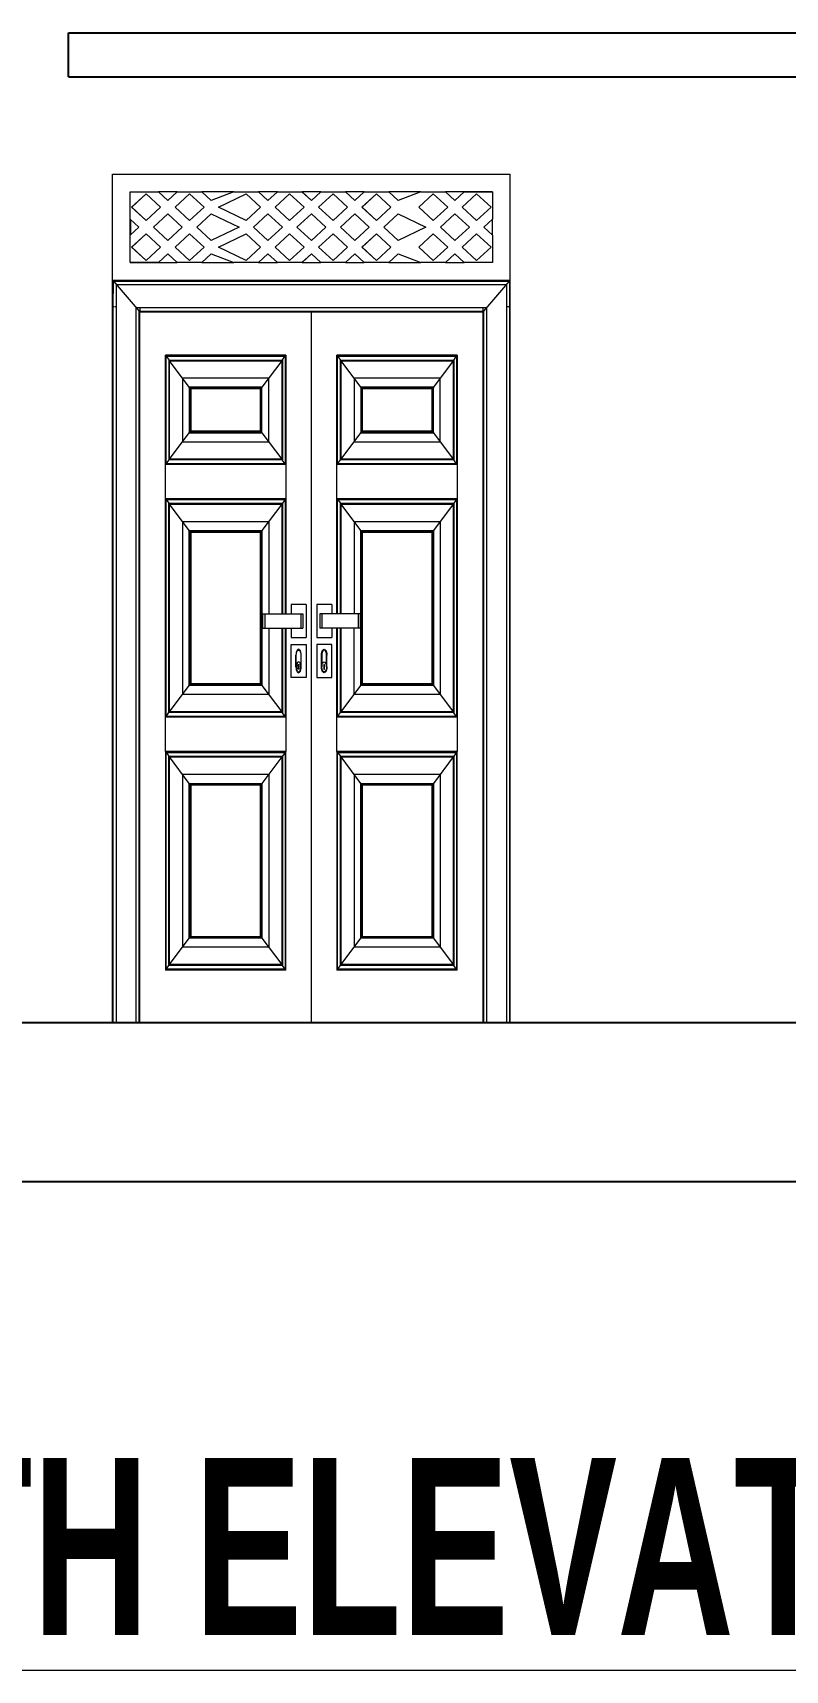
# Model space of a CAD drawing. Header units: inches. Extents: x -5142662 to -4941318, y -3361958 to -3160563.
# Drawn here: x -5005974.6 to -5005889.4, y -3263209.8 to -3263024.5 of the extents above; entities that cross this region are included whole.
import ezdxf

# ---------------------------------------------------------------- set-up
doc = ezdxf.new("R2010")
doc.units = ezdxf.units.IN
doc.header["$LTSCALE"] = 2
doc.header["$MEASUREMENT"] = 0
doc.layers.get('0').update_dxf_attribs({"linetype": 'CONTINUOUS'})
for name, color, linetype, lineweight in [('F-FURNITURE', 30, 'CONTINUOUS', 13), ('HACTH', 253, 'CONTINUOUS', 5), ('Text-100.w', 254, 'CONTINUOUS', 9)]:
    doc.layers.add(name, color=color, linetype=linetype, lineweight=lineweight)
doc.styles.add('Arial', font='arial.ttf', dxfattribs={"width": 0.8, "height": 12})

msp = doc.modelspace()

# ---------------------------------------------------------------- linework, layer by layer
at = {"ltscale": 0.5}
for p, q in [((-5005970.59, -3263024.52), (-5005781.18, -3263024.52)), ((-5005970.59, -3263029.52), (-5005970.59, -3263024.52)), ((-5005970.59, -3263029.52), (-5005781.18, -3263029.52)), ((-5006125.87, -3263136.52), (-5005781.85, -3263136.52)), ((-5006125.87, -3263154.52), (-5005781.85, -3263154.52))]:
    msp.add_line(p, q, dxfattribs=at)
at = {"layer": 'F-FURNITURE'}
for p, q in [((-5005965.59, -3263136.52), (-5005965.59, -3263040.52)), ((-5005965.59, -3263040.52), (-5005920.59, -3263040.52)), ((-5005920.59, -3263136.52), (-5005920.59, -3263040.52)), ((-5005963.59, -3263045.62), (-5005963.59, -3263042.52)), ((-5005963.59, -3263042.52), (-5005960.4, -3263042.52)), ((-5005963.44, -3263044.26), (-5005961.8, -3263042.75)), ((-5005963.43, -3263044.26), (-5005961.79, -3263042.75)), ((-5005961.8, -3263042.75), (-5005960.16, -3263044.26)), ((-5005959.34, -3263043.5), (-5005960.4, -3263042.52)), ((-5005960.4, -3263042.52), (-5005960.4, -3263042.52)), ((-5005959.34, -3263043.5), (-5005960.4, -3263042.52)), ((-5005958.27, -3263042.52), (-5005960.4, -3263042.52)), ((-5005958.27, -3263042.52), (-5005959.34, -3263043.5)), ((-5005958.52, -3263044.26), (-5005956.88, -3263042.75)), ((-5005958.51, -3263044.26), (-5005956.88, -3263042.75)), ((-5005958.27, -3263042.52), (-5005955.49, -3263042.52)), ((-5005956.88, -3263042.75), (-5005955.24, -3263044.26)), ((-5005954.42, -3263043.5), (-5005955.49, -3263042.52)), ((-5005955.49, -3263042.52), (-5005955.48, -3263042.52)), ((-5005954.42, -3263043.5), (-5005955.48, -3263042.52)), ((-5005951.86, -3263042.52), (-5005955.48, -3263042.52)), ((-5005951.86, -3263042.52), (-5005954.42, -3263043.5)), ((-5005953.6, -3263044.26), (-5005950.46, -3263042.75)), ((-5005953.6, -3263044.26), (-5005950.46, -3263042.75)), ((-5005951.86, -3263042.52), (-5005949.07, -3263042.52)), ((-5005950.46, -3263042.75), (-5005948.83, -3263044.26)), ((-5005948.01, -3263043.5), (-5005949.07, -3263042.52)), ((-5005948, -3263043.5), (-5005949.07, -3263042.52)), ((-5005949.07, -3263042.52), (-5005949.07, -3263042.52)), ((-5005946.94, -3263042.52), (-5005949.07, -3263042.52)), ((-5005946.94, -3263042.52), (-5005948.01, -3263043.5)), ((-5005947.19, -3263044.26), (-5005945.55, -3263042.75)), ((-5005947.18, -3263044.26), (-5005945.55, -3263042.75)), ((-5005946.94, -3263042.52), (-5005944.16, -3263042.52)), ((-5005945.55, -3263042.75), (-5005943.91, -3263044.26)), ((-5005943.09, -3263043.51), (-5005944.16, -3263042.52)), ((-5005944.16, -3263042.52), (-5005944.15, -3263042.52)), ((-5005943.09, -3263043.5), (-5005944.15, -3263042.52)), ((-5005942.03, -3263042.52), (-5005944.15, -3263042.52)), ((-5005942.03, -3263042.52), (-5005943.09, -3263043.51)), ((-5005942.27, -3263044.26), (-5005940.63, -3263042.75)), ((-5005942.27, -3263044.26), (-5005940.63, -3263042.75)), ((-5005942.03, -3263042.52), (-5005939.24, -3263042.52)), ((-5005940.63, -3263042.75), (-5005938.99, -3263044.26)), ((-5005938.17, -3263043.51), (-5005939.24, -3263042.52)), ((-5005939.24, -3263042.52), (-5005939.23, -3263042.52)), ((-5005938.17, -3263043.5), (-5005939.23, -3263042.52)), ((-5005937.11, -3263042.52), (-5005939.23, -3263042.52)), ((-5005937.11, -3263042.52), (-5005938.17, -3263043.51)), ((-5005937.36, -3263044.26), (-5005935.72, -3263042.75)), ((-5005937.35, -3263044.26), (-5005935.71, -3263042.75)), ((-5005937.11, -3263042.52), (-5005934.32, -3263042.52)), ((-5005935.72, -3263042.75), (-5005934.08, -3263044.26)), ((-5005933.26, -3263043.51), (-5005934.32, -3263042.52)), ((-5005933.26, -3263043.5), (-5005934.32, -3263042.52)), ((-5005934.32, -3263042.52), (-5005934.32, -3263042.52)), ((-5005930.69, -3263042.52), (-5005934.32, -3263042.52)), ((-5005930.69, -3263042.52), (-5005933.26, -3263043.51)), ((-5005930.94, -3263044.26), (-5005929.3, -3263042.75)), ((-5005930.93, -3263044.26), (-5005929.3, -3263042.75)), ((-5005930.69, -3263042.52), (-5005927.91, -3263042.52)), ((-5005929.3, -3263042.75), (-5005927.66, -3263044.26)), ((-5005926.84, -3263043.51), (-5005927.91, -3263042.52)), ((-5005927.91, -3263042.52), (-5005927.9, -3263042.52)), ((-5005926.84, -3263043.5), (-5005927.9, -3263042.52)), ((-5005925.78, -3263042.52), (-5005927.9, -3263042.52)), ((-5005925.78, -3263042.52), (-5005926.84, -3263043.51)), ((-5005926.02, -3263044.26), (-5005924.38, -3263042.75)), ((-5005926.02, -3263044.26), (-5005924.38, -3263042.75)), ((-5005925.78, -3263042.52), (-5005925.77, -3263042.52)), ((-5005925.77, -3263042.52), (-5005922.59, -3263042.53)), ((-5005922.59, -3263042.52), (-5005925.77, -3263042.52)), ((-5005924.38, -3263042.75), (-5005922.75, -3263044.26)), ((-5005922.59, -3263042.53), (-5005922.59, -3263042.52)), ((-5005922.59, -3263042.53), (-5005922.59, -3263045.63)), ((-5005961.8, -3263045.77), (-5005963.44, -3263044.26)), ((-5005963.44, -3263044.26), (-5005963.43, -3263044.26)), ((-5005961.79, -3263045.76), (-5005963.43, -3263044.26)), ((-5005960.16, -3263044.26), (-5005961.8, -3263045.77)), ((-5005956.88, -3263045.77), (-5005958.52, -3263044.26)), ((-5005958.52, -3263044.26), (-5005958.51, -3263044.26)), ((-5005956.88, -3263045.76), (-5005958.51, -3263044.26)), ((-5005955.24, -3263044.26), (-5005956.88, -3263045.77)), ((-5005950.46, -3263045.77), (-5005953.6, -3263044.26)), ((-5005950.46, -3263045.77), (-5005953.6, -3263044.26)), ((-5005953.6, -3263044.26), (-5005953.6, -3263044.26)), ((-5005948.83, -3263044.26), (-5005950.46, -3263045.77)), ((-5005945.55, -3263045.77), (-5005947.19, -3263044.26)), ((-5005947.19, -3263044.26), (-5005947.18, -3263044.26)), ((-5005945.55, -3263045.77), (-5005947.18, -3263044.26)), ((-5005943.91, -3263044.26), (-5005945.55, -3263045.77)), ((-5005940.63, -3263045.77), (-5005942.27, -3263044.26)), ((-5005940.63, -3263045.77), (-5005942.27, -3263044.26)), ((-5005942.27, -3263044.26), (-5005942.27, -3263044.26)), ((-5005938.99, -3263044.26), (-5005940.63, -3263045.77)), ((-5005935.72, -3263045.77), (-5005937.36, -3263044.26)), ((-5005937.36, -3263044.26), (-5005937.35, -3263044.26)), ((-5005935.71, -3263045.77), (-5005937.35, -3263044.26)), ((-5005934.08, -3263044.26), (-5005935.72, -3263045.77)), ((-5005929.3, -3263045.77), (-5005930.94, -3263044.26)), ((-5005930.94, -3263044.26), (-5005930.93, -3263044.26)), ((-5005929.3, -3263045.77), (-5005930.93, -3263044.26)), ((-5005927.66, -3263044.26), (-5005929.3, -3263045.77)), ((-5005924.38, -3263045.77), (-5005926.02, -3263044.26)), ((-5005926.02, -3263044.26), (-5005926.02, -3263044.26)), ((-5005924.38, -3263045.77), (-5005926.02, -3263044.26)), ((-5005922.75, -3263044.26), (-5005924.38, -3263045.77)), ((-5005963.59, -3263050.52), (-5005963.59, -3263045.62)), ((-5005963.59, -3263045.62), (-5005962.62, -3263046.52)), ((-5005962.62, -3263046.52), (-5005963.59, -3263047.42)), ((-5005963.57, -3263045.65), (-5005963.57, -3263047.4)), ((-5005960.98, -3263046.52), (-5005959.34, -3263045.01)), ((-5005959.34, -3263048.03), (-5005960.98, -3263046.52)), ((-5005960.98, -3263046.52), (-5005960.97, -3263046.52)), ((-5005960.97, -3263046.52), (-5005959.34, -3263045.02)), ((-5005959.34, -3263048.03), (-5005960.97, -3263046.52)), ((-5005959.34, -3263045.01), (-5005957.7, -3263046.52)), ((-5005957.7, -3263046.52), (-5005959.34, -3263048.03)), ((-5005956.06, -3263046.52), (-5005954.42, -3263045.01)), ((-5005956.06, -3263046.52), (-5005954.42, -3263045.02)), ((-5005954.42, -3263048.03), (-5005956.06, -3263046.52)), ((-5005956.06, -3263046.52), (-5005956.06, -3263046.52)), ((-5005954.42, -3263048.03), (-5005956.06, -3263046.52)), ((-5005954.42, -3263045.01), (-5005951.28, -3263046.52)), ((-5005951.28, -3263046.52), (-5005954.42, -3263048.03)), ((-5005949.65, -3263046.52), (-5005948.01, -3263045.01)), ((-5005948.01, -3263048.03), (-5005949.65, -3263046.52)), ((-5005949.65, -3263046.52), (-5005949.64, -3263046.52)), ((-5005949.64, -3263046.52), (-5005948, -3263045.02)), ((-5005948, -3263048.03), (-5005949.64, -3263046.52)), ((-5005948.01, -3263045.01), (-5005946.37, -3263046.52)), ((-5005946.37, -3263046.52), (-5005948.01, -3263048.03)), ((-5005944.73, -3263046.52), (-5005943.09, -3263045.01)), ((-5005943.09, -3263048.03), (-5005944.73, -3263046.52)), ((-5005944.73, -3263046.52), (-5005944.72, -3263046.52)), ((-5005944.72, -3263046.52), (-5005943.09, -3263045.02)), ((-5005943.09, -3263048.03), (-5005944.72, -3263046.52)), ((-5005943.09, -3263045.01), (-5005941.45, -3263046.52)), ((-5005941.45, -3263046.52), (-5005943.09, -3263048.03)), ((-5005939.81, -3263046.52), (-5005938.17, -3263045.01)), ((-5005939.81, -3263046.52), (-5005938.17, -3263045.02)), ((-5005938.17, -3263048.03), (-5005939.81, -3263046.52)), ((-5005939.81, -3263046.52), (-5005939.81, -3263046.52)), ((-5005938.17, -3263048.03), (-5005939.81, -3263046.52)), ((-5005938.17, -3263045.01), (-5005936.54, -3263046.52)), ((-5005936.54, -3263046.52), (-5005938.17, -3263048.03)), ((-5005934.9, -3263046.52), (-5005933.26, -3263045.01)), ((-5005933.26, -3263048.03), (-5005934.9, -3263046.52)), ((-5005934.9, -3263046.52), (-5005934.89, -3263046.52)), ((-5005934.89, -3263046.52), (-5005933.26, -3263045.02)), ((-5005933.26, -3263048.03), (-5005934.89, -3263046.52)), ((-5005933.26, -3263045.01), (-5005930.12, -3263046.52)), ((-5005930.12, -3263046.52), (-5005933.26, -3263048.03)), ((-5005928.48, -3263046.52), (-5005926.84, -3263045.01)), ((-5005928.48, -3263046.52), (-5005926.84, -3263045.02)), ((-5005926.84, -3263048.03), (-5005928.48, -3263046.52)), ((-5005928.48, -3263046.52), (-5005928.48, -3263046.52)), ((-5005926.84, -3263048.03), (-5005928.48, -3263046.52)), ((-5005926.84, -3263045.01), (-5005925.2, -3263046.52)), ((-5005925.2, -3263046.52), (-5005926.84, -3263048.03)), ((-5005923.57, -3263046.52), (-5005922.59, -3263045.63)), ((-5005922.59, -3263047.42), (-5005923.57, -3263046.52)), ((-5005923.57, -3263046.52), (-5005923.56, -3263046.52)), ((-5005923.56, -3263046.52), (-5005922.59, -3263045.63)), ((-5005922.59, -3263047.42), (-5005923.56, -3263046.52)), ((-5005922.59, -3263047.42), (-5005922.59, -3263045.63)), ((-5005922.59, -3263045.63), (-5005922.59, -3263045.63)), ((-5005963.44, -3263048.78), (-5005961.8, -3263047.28)), ((-5005963.43, -3263048.78), (-5005961.79, -3263047.28)), ((-5005961.8, -3263047.28), (-5005960.16, -3263048.79)), ((-5005958.52, -3263048.79), (-5005956.88, -3263047.28)), ((-5005958.51, -3263048.79), (-5005956.88, -3263047.28)), ((-5005956.88, -3263047.28), (-5005955.24, -3263048.79)), ((-5005953.6, -3263048.79), (-5005950.46, -3263047.28)), ((-5005953.6, -3263048.79), (-5005950.46, -3263047.28)), ((-5005950.46, -3263047.28), (-5005948.83, -3263048.79)), ((-5005947.19, -3263048.79), (-5005945.55, -3263047.28)), ((-5005947.18, -3263048.79), (-5005945.55, -3263047.28)), ((-5005945.55, -3263047.28), (-5005943.91, -3263048.79)), ((-5005942.27, -3263048.79), (-5005940.63, -3263047.28)), ((-5005942.27, -3263048.79), (-5005940.63, -3263047.28)), ((-5005940.63, -3263047.28), (-5005938.99, -3263048.79)), ((-5005937.36, -3263048.79), (-5005935.72, -3263047.28)), ((-5005937.35, -3263048.79), (-5005935.71, -3263047.28)), ((-5005935.72, -3263047.28), (-5005934.08, -3263048.79)), ((-5005930.94, -3263048.79), (-5005929.3, -3263047.28)), ((-5005930.93, -3263048.79), (-5005929.3, -3263047.28)), ((-5005929.3, -3263047.28), (-5005927.66, -3263048.79)), ((-5005926.02, -3263048.79), (-5005924.39, -3263047.28)), ((-5005926.02, -3263048.79), (-5005924.38, -3263047.28)), ((-5005924.39, -3263047.28), (-5005922.75, -3263048.79)), ((-5005922.59, -3263047.42), (-5005922.59, -3263050.52)), ((-5005922.59, -3263047.42), (-5005922.59, -3263047.42)), ((-5005961.8, -3263050.29), (-5005963.44, -3263048.78)), ((-5005963.44, -3263048.78), (-5005963.43, -3263048.78)), ((-5005961.79, -3263050.29), (-5005963.43, -3263048.78)), ((-5005960.16, -3263048.79), (-5005961.8, -3263050.29)), ((-5005960.4, -3263050.52), (-5005959.34, -3263049.54)), ((-5005960.4, -3263050.52), (-5005959.34, -3263049.54)), ((-5005959.34, -3263049.54), (-5005958.27, -3263050.52)), ((-5005956.88, -3263050.29), (-5005958.52, -3263048.79)), ((-5005958.52, -3263048.79), (-5005958.51, -3263048.79)), ((-5005956.88, -3263050.29), (-5005958.51, -3263048.79)), ((-5005955.24, -3263048.79), (-5005956.88, -3263050.29)), ((-5005955.49, -3263050.52), (-5005954.42, -3263049.54)), ((-5005955.48, -3263050.52), (-5005954.42, -3263049.54)), ((-5005954.42, -3263049.54), (-5005951.86, -3263050.52)), ((-5005950.46, -3263050.29), (-5005953.6, -3263048.79)), ((-5005950.46, -3263050.29), (-5005953.6, -3263048.79)), ((-5005953.6, -3263048.79), (-5005953.6, -3263048.79)), ((-5005948.83, -3263048.79), (-5005950.46, -3263050.29)), ((-5005949.07, -3263050.52), (-5005948.01, -3263049.54)), ((-5005949.07, -3263050.52), (-5005948, -3263049.54)), ((-5005948.01, -3263049.54), (-5005946.94, -3263050.52)), ((-5005945.55, -3263050.29), (-5005947.19, -3263048.79)), ((-5005947.19, -3263048.79), (-5005947.18, -3263048.79)), ((-5005945.55, -3263050.29), (-5005947.18, -3263048.79)), ((-5005943.91, -3263048.79), (-5005945.55, -3263050.29)), ((-5005944.16, -3263050.52), (-5005943.09, -3263049.54)), ((-5005944.15, -3263050.52), (-5005943.09, -3263049.54)), ((-5005943.09, -3263049.54), (-5005942.03, -3263050.52)), ((-5005940.63, -3263050.3), (-5005942.27, -3263048.79)), ((-5005942.27, -3263048.79), (-5005942.27, -3263048.79)), ((-5005940.63, -3263050.29), (-5005942.27, -3263048.79)), ((-5005938.99, -3263048.79), (-5005940.63, -3263050.3)), ((-5005939.24, -3263050.52), (-5005938.18, -3263049.54)), ((-5005939.23, -3263050.52), (-5005938.17, -3263049.54)), ((-5005938.18, -3263049.54), (-5005937.11, -3263050.52)), ((-5005935.72, -3263050.3), (-5005937.36, -3263048.79)), ((-5005937.36, -3263048.79), (-5005937.35, -3263048.79)), ((-5005935.71, -3263050.29), (-5005937.35, -3263048.79)), ((-5005934.08, -3263048.79), (-5005935.72, -3263050.3)), ((-5005934.32, -3263050.52), (-5005933.26, -3263049.54)), ((-5005934.32, -3263050.52), (-5005933.26, -3263049.54)), ((-5005933.26, -3263049.54), (-5005930.69, -3263050.52)), ((-5005929.3, -3263050.3), (-5005930.94, -3263048.79)), ((-5005930.94, -3263048.79), (-5005930.93, -3263048.79)), ((-5005929.3, -3263050.29), (-5005930.93, -3263048.79)), ((-5005927.66, -3263048.79), (-5005929.3, -3263050.3)), ((-5005927.91, -3263050.52), (-5005926.84, -3263049.54)), ((-5005927.9, -3263050.52), (-5005926.84, -3263049.54)), ((-5005926.84, -3263049.54), (-5005925.78, -3263050.52)), ((-5005924.39, -3263050.3), (-5005926.02, -3263048.79)), ((-5005924.38, -3263050.29), (-5005926.02, -3263048.79)), ((-5005926.02, -3263048.79), (-5005926.02, -3263048.79)), ((-5005922.75, -3263048.79), (-5005924.39, -3263050.3)), ((-5005963.59, -3263050.52), (-5005963.59, -3263050.52)), ((-5005963.59, -3263050.52), (-5005963.57, -3263050.52)), ((-5005960.4, -3263050.52), (-5005963.59, -3263050.52)), ((-5005963.57, -3263050.52), (-5005963.57, -3263050.52)), ((-5005963.57, -3263050.52), (-5005960.4, -3263050.52)), ((-5005960.4, -3263050.52), (-5005960.4, -3263050.52)), ((-5005960.4, -3263050.52), (-5005958.27, -3263050.52)), ((-5005955.49, -3263050.52), (-5005958.27, -3263050.52)), ((-5005955.49, -3263050.52), (-5005955.48, -3263050.52)), ((-5005955.48, -3263050.52), (-5005951.86, -3263050.52)), ((-5005949.07, -3263050.52), (-5005951.86, -3263050.52)), ((-5005949.07, -3263050.52), (-5005949.07, -3263050.52)), ((-5005949.07, -3263050.52), (-5005946.94, -3263050.52)), ((-5005944.16, -3263050.52), (-5005946.94, -3263050.52)), ((-5005944.15, -3263050.52), (-5005944.16, -3263050.52)), ((-5005944.15, -3263050.52), (-5005942.03, -3263050.52)), ((-5005939.24, -3263050.52), (-5005942.03, -3263050.52)), ((-5005939.23, -3263050.52), (-5005939.24, -3263050.52)), ((-5005939.23, -3263050.52), (-5005937.11, -3263050.52)), ((-5005934.32, -3263050.52), (-5005937.11, -3263050.52)), ((-5005934.32, -3263050.52), (-5005934.32, -3263050.52)), ((-5005934.32, -3263050.52), (-5005930.69, -3263050.52)), ((-5005927.91, -3263050.52), (-5005930.69, -3263050.52)), ((-5005927.9, -3263050.52), (-5005927.91, -3263050.52)), ((-5005927.9, -3263050.52), (-5005925.78, -3263050.52)), ((-5005922.59, -3263050.52), (-5005925.78, -3263050.52)), ((-5005965.59, -3263052.52), (-5005920.59, -3263052.52)), ((-5005965.52, -3263136.52), (-5005965.52, -3263052.6)), ((-5005965.52, -3263052.6), (-5005920.66, -3263052.6)), ((-5005965.52, -3263052.6), (-5005962.59, -3263056.02)), ((-5005965.51, -3263055.52), (-5005965.5, -3263052.62)), ((-5005965.5, -3263052.62), (-5005920.68, -3263052.62)), ((-5005965.16, -3263136.52), (-5005965.16, -3263053.02)), ((-5005965.16, -3263053.02), (-5005921.02, -3263053.02)), ((-5005920.66, -3263052.6), (-5005923.59, -3263056.02)), ((-5005921.02, -3263053.02), (-5005921.02, -3263136.52)), ((-5005920.68, -3263052.62), (-5005920.68, -3263136.52)), ((-5005920.66, -3263052.6), (-5005920.66, -3263136.52)), ((-5005965.51, -3263055.52), (-5005965.45, -3263055.52)), ((-5005965.51, -3263136.52), (-5005965.51, -3263055.52)), ((-5005965.41, -3263055.52), (-5005965.36, -3263055.52)), ((-5005965.31, -3263055.52), (-5005965.21, -3263055.52)), ((-5005962.93, -3263136.52), (-5005962.93, -3263055.62)), ((-5005962.93, -3263055.62), (-5005923.25, -3263055.62)), ((-5005962.51, -3263055.62), (-5005962.51, -3263055.68)), ((-5005962.51, -3263055.73), (-5005962.51, -3263055.78)), ((-5005923.68, -3263055.62), (-5005923.68, -3263055.68)), ((-5005923.68, -3263055.73), (-5005923.68, -3263055.78)), ((-5005923.25, -3263055.62), (-5005923.25, -3263136.52)), ((-5005921.02, -3263055.52), (-5005920.92, -3263055.52)), ((-5005920.87, -3263055.52), (-5005920.82, -3263055.52)), ((-5005920.77, -3263055.52), (-5005920.7, -3263055.52)), ((-5005962.59, -3263136.52), (-5005962.59, -3263056.02)), ((-5005962.59, -3263056.02), (-5005923.59, -3263056.02)), ((-5005962.51, -3263055.82), (-5005962.51, -3263055.91)), ((-5005962.51, -3263055.94), (-5005962.51, -3263056.02)), ((-5005962.51, -3263136.52), (-5005962.51, -3263056.12)), ((-5005962.51, -3263056.12), (-5005923.68, -3263056.12)), ((-5005943.09, -3263136.52), (-5005943.09, -3263056.12)), ((-5005923.68, -3263055.82), (-5005923.68, -3263055.91)), ((-5005923.68, -3263055.94), (-5005923.68, -3263056.02)), ((-5005923.68, -3263056.12), (-5005923.68, -3263136.52)), ((-5005923.59, -3263056.02), (-5005923.59, -3263136.52)), ((-5005959.61, -3263101.99), (-5005959.61, -3263061.02)), ((-5005945.99, -3263061.02), (-5005959.61, -3263061.02)), ((-5005959.53, -3263073.29), (-5005959.53, -3263061.12)), ((-5005959.53, -3263061.12), (-5005946.06, -3263061.12)), ((-5005959.53, -3263061.12), (-5005959.2, -3263061.56)), ((-5005946.39, -3263061.56), (-5005946.06, -3263061.12)), ((-5005946.06, -3263061.12), (-5005946.06, -3263073.29)), ((-5005945.99, -3263061.02), (-5005945.99, -3263090.3)), ((-5005940.2, -3263090.3), (-5005940.2, -3263061.02)), ((-5005926.57, -3263061.02), (-5005940.2, -3263061.02)), ((-5005940.12, -3263073.29), (-5005940.12, -3263061.12)), ((-5005940.12, -3263061.12), (-5005926.65, -3263061.12)), ((-5005940.12, -3263061.12), (-5005939.79, -3263061.56)), ((-5005926.98, -3263061.56), (-5005926.65, -3263061.12)), ((-5005926.65, -3263061.12), (-5005926.65, -3263073.29)), ((-5005926.57, -3263061.02), (-5005926.57, -3263101.99)), ((-5005959.2, -3263072.84), (-5005959.2, -3263061.56)), ((-5005959.2, -3263061.56), (-5005946.39, -3263061.56)), ((-5005959.15, -3263072.77), (-5005959.15, -3263061.64)), ((-5005959.15, -3263061.64), (-5005946.45, -3263061.64)), ((-5005956.91, -3263064.63), (-5005959.15, -3263061.64)), ((-5005946.45, -3263061.64), (-5005948.69, -3263064.63)), ((-5005946.45, -3263061.64), (-5005946.45, -3263072.77)), ((-5005946.39, -3263061.56), (-5005946.39, -3263072.84)), ((-5005946.37, -3263061.53), (-5005946.37, -3263072.87)), ((-5005939.79, -3263072.84), (-5005939.79, -3263061.56)), ((-5005939.79, -3263061.56), (-5005926.98, -3263061.56)), ((-5005939.73, -3263072.77), (-5005939.73, -3263061.64)), ((-5005939.73, -3263061.64), (-5005927.04, -3263061.64)), ((-5005937.49, -3263064.63), (-5005939.73, -3263061.64)), ((-5005927.04, -3263061.64), (-5005929.27, -3263064.63)), ((-5005927.04, -3263061.64), (-5005927.04, -3263072.77)), ((-5005926.98, -3263061.56), (-5005926.98, -3263072.84)), ((-5005926.96, -3263061.53), (-5005926.96, -3263072.87)), ((-5005947.92, -3263063.6), (-5005957.68, -3263063.6)), ((-5005957.68, -3263063.6), (-5005957.68, -3263070.81)), ((-5005948.69, -3263064.63), (-5005956.91, -3263064.63)), ((-5005956.91, -3263064.63), (-5005956.91, -3263069.78)), ((-5005956.83, -3263064.73), (-5005956.83, -3263069.68)), ((-5005948.77, -3263064.73), (-5005956.83, -3263064.73)), ((-5005956.75, -3263064.83), (-5005956.75, -3263069.57)), ((-5005948.84, -3263064.83), (-5005956.75, -3263064.83)), ((-5005948.84, -3263069.57), (-5005948.84, -3263064.83)), ((-5005948.77, -3263069.68), (-5005948.77, -3263064.73)), ((-5005948.69, -3263069.78), (-5005948.69, -3263064.63)), ((-5005947.92, -3263070.81), (-5005947.92, -3263063.6)), ((-5005928.5, -3263063.6), (-5005938.26, -3263063.6)), ((-5005938.26, -3263063.6), (-5005938.26, -3263070.81)), ((-5005929.27, -3263064.63), (-5005937.49, -3263064.63)), ((-5005937.49, -3263064.63), (-5005937.49, -3263069.78)), ((-5005937.42, -3263064.73), (-5005937.42, -3263069.68)), ((-5005929.35, -3263064.73), (-5005937.42, -3263064.73)), ((-5005937.34, -3263064.83), (-5005937.34, -3263069.57)), ((-5005929.43, -3263064.83), (-5005937.34, -3263064.83)), ((-5005929.43, -3263069.57), (-5005929.43, -3263064.83)), ((-5005929.35, -3263069.68), (-5005929.35, -3263064.73)), ((-5005929.27, -3263069.78), (-5005929.27, -3263064.63)), ((-5005928.5, -3263070.81), (-5005928.5, -3263063.6)), ((-5005959.15, -3263072.77), (-5005956.91, -3263069.78)), ((-5005956.91, -3263069.78), (-5005948.69, -3263069.78)), ((-5005956.83, -3263069.68), (-5005948.77, -3263069.68)), ((-5005956.75, -3263069.57), (-5005948.84, -3263069.57)), ((-5005948.69, -3263069.78), (-5005946.45, -3263072.77)), ((-5005939.73, -3263072.77), (-5005937.49, -3263069.78)), ((-5005937.49, -3263069.78), (-5005929.27, -3263069.78)), ((-5005937.42, -3263069.68), (-5005929.35, -3263069.68)), ((-5005937.34, -3263069.57), (-5005929.43, -3263069.57)), ((-5005929.27, -3263069.78), (-5005927.04, -3263072.77)), ((-5005957.68, -3263070.81), (-5005947.92, -3263070.81)), ((-5005938.26, -3263070.81), (-5005928.5, -3263070.81)), ((-5005945.99, -3263073.39), (-5005959.61, -3263073.39)), ((-5005959.53, -3263073.29), (-5005959.2, -3263072.84)), ((-5005946.06, -3263073.29), (-5005959.53, -3263073.29)), ((-5005946.37, -3263072.87), (-5005959.22, -3263072.87)), ((-5005946.39, -3263072.84), (-5005959.2, -3263072.84)), ((-5005946.45, -3263072.77), (-5005959.15, -3263072.77)), ((-5005946.06, -3263073.29), (-5005946.39, -3263072.84)), ((-5005926.57, -3263073.39), (-5005940.2, -3263073.39)), ((-5005940.12, -3263073.29), (-5005939.79, -3263072.84)), ((-5005926.65, -3263073.29), (-5005940.12, -3263073.29)), ((-5005926.96, -3263072.87), (-5005939.81, -3263072.87)), ((-5005926.98, -3263072.84), (-5005939.79, -3263072.84)), ((-5005927.04, -3263072.77), (-5005939.73, -3263072.77)), ((-5005926.65, -3263073.29), (-5005926.98, -3263072.84)), ((-5005945.99, -3263077.25), (-5005959.61, -3263077.25)), ((-5005959.53, -3263101.89), (-5005959.53, -3263077.36)), ((-5005959.53, -3263077.36), (-5005946.06, -3263077.36)), ((-5005959.53, -3263077.36), (-5005959.22, -3263077.77)), ((-5005959.22, -3263077.77), (-5005946.37, -3263077.77)), ((-5005959.22, -3263077.77), (-5005959.21, -3263077.79)), ((-5005959.21, -3263101.45), (-5005959.21, -3263077.79)), ((-5005959.21, -3263077.79), (-5005946.39, -3263077.79)), ((-5005956.91, -3263080.86), (-5005959.15, -3263077.87)), ((-5005959.15, -3263101.37), (-5005959.15, -3263077.87)), ((-5005959.15, -3263077.87), (-5005946.45, -3263077.87)), ((-5005946.45, -3263077.87), (-5005948.69, -3263080.86)), ((-5005946.45, -3263077.87), (-5005946.45, -3263090.3)), ((-5005946.37, -3263077.77), (-5005946.39, -3263077.79)), ((-5005946.39, -3263077.79), (-5005946.39, -3263090.3)), ((-5005946.06, -3263077.36), (-5005946.37, -3263077.77)), ((-5005946.37, -3263077.77), (-5005946.37, -3263090.3)), ((-5005946.06, -3263077.36), (-5005946.06, -3263090.3)), ((-5005926.57, -3263077.25), (-5005940.2, -3263077.25)), ((-5005940.12, -3263090.3), (-5005940.12, -3263077.36)), ((-5005940.12, -3263077.36), (-5005926.65, -3263077.36)), ((-5005940.12, -3263077.36), (-5005939.81, -3263077.77)), ((-5005939.81, -3263077.77), (-5005926.96, -3263077.77)), ((-5005939.81, -3263077.77), (-5005939.79, -3263077.79)), ((-5005939.79, -3263090.3), (-5005939.79, -3263077.79)), ((-5005939.79, -3263077.79), (-5005926.98, -3263077.79)), ((-5005937.49, -3263080.86), (-5005939.73, -3263077.87)), ((-5005939.73, -3263090.3), (-5005939.73, -3263077.87)), ((-5005939.73, -3263077.87), (-5005927.04, -3263077.87)), ((-5005927.04, -3263077.87), (-5005929.27, -3263080.86)), ((-5005927.04, -3263077.87), (-5005927.04, -3263101.37)), ((-5005926.96, -3263077.77), (-5005926.98, -3263077.79)), ((-5005926.98, -3263077.79), (-5005926.98, -3263101.45)), ((-5005926.65, -3263077.36), (-5005926.96, -3263077.77)), ((-5005926.96, -3263077.77), (-5005926.96, -3263101.48)), ((-5005926.65, -3263077.36), (-5005926.65, -3263101.89)), ((-5005957.68, -3263079.83), (-5005947.92, -3263079.83)), ((-5005957.68, -3263079.83), (-5005957.68, -3263099.42)), ((-5005947.92, -3263079.83), (-5005947.92, -3263090.3)), ((-5005938.26, -3263079.83), (-5005928.5, -3263079.83)), ((-5005938.26, -3263079.83), (-5005938.26, -3263090.3)), ((-5005928.5, -3263079.83), (-5005928.5, -3263099.42)), ((-5005956.91, -3263080.86), (-5005948.69, -3263080.86)), ((-5005956.91, -3263098.38), (-5005956.91, -3263080.86)), ((-5005948.77, -3263080.96), (-5005956.83, -3263080.96)), ((-5005956.83, -3263080.96), (-5005956.83, -3263098.28)), ((-5005948.84, -3263081.07), (-5005956.75, -3263081.07)), ((-5005956.75, -3263081.07), (-5005956.75, -3263098.18)), ((-5005948.84, -3263098.18), (-5005948.84, -3263081.07)), ((-5005948.77, -3263098.28), (-5005948.77, -3263080.96)), ((-5005948.69, -3263080.86), (-5005948.69, -3263098.38)), ((-5005937.49, -3263080.86), (-5005929.27, -3263080.86)), ((-5005937.49, -3263098.38), (-5005937.49, -3263080.86)), ((-5005929.35, -3263080.96), (-5005937.42, -3263080.96)), ((-5005937.42, -3263080.96), (-5005937.42, -3263098.28)), ((-5005929.43, -3263081.07), (-5005937.34, -3263081.07)), ((-5005937.34, -3263081.07), (-5005937.34, -3263098.18)), ((-5005929.43, -3263098.18), (-5005929.43, -3263081.07)), ((-5005929.35, -3263098.28), (-5005929.35, -3263080.96)), ((-5005929.27, -3263080.86), (-5005929.27, -3263098.38)), ((-5005948.61, -3263090.3), (-5005948.61, -3263091.9)), ((-5005948.61, -3263090.3), (-5005944.05, -3263090.3)), ((-5005948.37, -3263090.3), (-5005948.37, -3263091.9)), ((-5005945.39, -3263089.24), (-5005945.39, -3263090.3)), ((-5005943.69, -3263089.24), (-5005945.39, -3263089.24)), ((-5005944.3, -3263090.3), (-5005944.3, -3263091.9)), ((-5005944.05, -3263090.3), (-5005944.05, -3263091.9)), ((-5005943.69, -3263089.24), (-5005943.69, -3263092.96)), ((-5005940.79, -3263089.24), (-5005942.49, -3263089.24)), ((-5005942.49, -3263089.24), (-5005942.49, -3263092.96)), ((-5005942.13, -3263090.3), (-5005942.13, -3263091.9)), ((-5005937.57, -3263090.3), (-5005942.13, -3263090.3)), ((-5005941.89, -3263090.3), (-5005941.89, -3263091.9)), ((-5005940.79, -3263089.24), (-5005940.79, -3263090.3)), ((-5005937.81, -3263090.3), (-5005937.81, -3263091.9)), ((-5005937.57, -3263090.3), (-5005937.57, -3263091.9)), ((-5005948.61, -3263091.9), (-5005944.05, -3263091.9)), ((-5005947.92, -3263091.9), (-5005947.92, -3263099.42)), ((-5005946.45, -3263091.9), (-5005946.45, -3263101.37)), ((-5005946.39, -3263091.9), (-5005946.39, -3263101.45)), ((-5005946.37, -3263091.9), (-5005946.37, -3263101.48)), ((-5005946.06, -3263091.9), (-5005946.06, -3263101.89)), ((-5005945.99, -3263091.9), (-5005945.99, -3263101.99)), ((-5005945.39, -3263091.9), (-5005945.39, -3263092.96)), ((-5005937.57, -3263091.9), (-5005942.13, -3263091.9)), ((-5005940.79, -3263091.9), (-5005940.79, -3263092.96)), ((-5005940.2, -3263101.99), (-5005940.2, -3263091.9)), ((-5005940.12, -3263101.89), (-5005940.12, -3263091.9)), ((-5005939.79, -3263101.45), (-5005939.79, -3263091.9)), ((-5005939.73, -3263101.37), (-5005939.73, -3263091.9)), ((-5005938.26, -3263099.42), (-5005938.26, -3263091.9)), ((-5005945.39, -3263092.96), (-5005943.69, -3263092.96)), ((-5005945.39, -3263093.76), (-5005943.69, -3263093.76)), ((-5005945.39, -3263097.48), (-5005945.39, -3263093.76)), ((-5005944.8, -3263094.62), (-5005944.83, -3263094.78)), ((-5005944.75, -3263094.48), (-5005944.8, -3263094.62)), ((-5005944.79, -3263094.81), (-5005944.76, -3263094.67)), ((-5005944.76, -3263094.67), (-5005944.72, -3263094.56)), ((-5005944.69, -3263094.38), (-5005944.75, -3263094.48)), ((-5005944.72, -3263094.56), (-5005944.67, -3263094.47)), ((-5005944.62, -3263094.31), (-5005944.69, -3263094.38)), ((-5005944.67, -3263094.47), (-5005944.61, -3263094.41)), ((-5005944.54, -3263094.29), (-5005944.62, -3263094.31)), ((-5005944.61, -3263094.41), (-5005944.54, -3263094.39)), ((-5005944.46, -3263094.31), (-5005944.54, -3263094.29)), ((-5005944.54, -3263094.39), (-5005944.47, -3263094.41)), ((-5005944.47, -3263094.41), (-5005944.41, -3263094.47)), ((-5005944.39, -3263094.38), (-5005944.46, -3263094.31)), ((-5005944.41, -3263094.47), (-5005944.36, -3263094.56)), ((-5005944.32, -3263094.48), (-5005944.39, -3263094.38)), ((-5005944.36, -3263094.56), (-5005944.32, -3263094.67)), ((-5005944.28, -3263094.62), (-5005944.32, -3263094.48)), ((-5005944.32, -3263094.67), (-5005944.29, -3263094.81)), ((-5005944.24, -3263094.78), (-5005944.28, -3263094.62)), ((-5005943.69, -3263093.76), (-5005943.69, -3263097.48)), ((-5005942.49, -3263092.96), (-5005940.79, -3263092.96)), ((-5005942.49, -3263093.76), (-5005942.49, -3263097.48)), ((-5005940.79, -3263093.76), (-5005942.49, -3263093.76)), ((-5005941.94, -3263094.78), (-5005941.91, -3263094.62)), ((-5005941.91, -3263094.62), (-5005941.86, -3263094.48)), ((-5005941.87, -3263094.67), (-5005941.89, -3263094.81)), ((-5005941.83, -3263094.56), (-5005941.87, -3263094.67)), ((-5005941.86, -3263094.48), (-5005941.8, -3263094.38)), ((-5005941.77, -3263094.47), (-5005941.83, -3263094.56)), ((-5005941.8, -3263094.38), (-5005941.72, -3263094.31)), ((-5005941.71, -3263094.41), (-5005941.77, -3263094.47)), ((-5005941.72, -3263094.31), (-5005941.64, -3263094.29)), ((-5005941.64, -3263094.39), (-5005941.71, -3263094.41)), ((-5005941.64, -3263094.29), (-5005941.56, -3263094.31)), ((-5005941.58, -3263094.41), (-5005941.64, -3263094.39)), ((-5005941.51, -3263094.47), (-5005941.58, -3263094.41)), ((-5005941.56, -3263094.31), (-5005941.49, -3263094.38)), ((-5005941.46, -3263094.56), (-5005941.51, -3263094.47)), ((-5005941.49, -3263094.38), (-5005941.43, -3263094.48)), ((-5005941.42, -3263094.67), (-5005941.46, -3263094.56)), ((-5005941.43, -3263094.48), (-5005941.38, -3263094.62)), ((-5005941.39, -3263094.81), (-5005941.42, -3263094.67)), ((-5005941.38, -3263094.62), (-5005941.35, -3263094.78)), ((-5005940.79, -3263097.48), (-5005940.79, -3263093.76)), ((-5005944.83, -3263094.78), (-5005944.84, -3263094.96)), ((-5005944.84, -3263096.29), (-5005944.84, -3263094.96)), ((-5005944.84, -3263096.29), (-5005944.83, -3263096.46)), ((-5005944.83, -3263096.46), (-5005944.8, -3263096.62)), ((-5005944.8, -3263094.96), (-5005944.79, -3263094.81)), ((-5005944.8, -3263096.28), (-5005944.8, -3263094.96)), ((-5005944.79, -3263096.15), (-5005944.8, -3263096.28)), ((-5005944.8, -3263096.28), (-5005944.8, -3263096.29)), ((-5005944.8, -3263096.29), (-5005944.79, -3263096.43)), ((-5005944.8, -3263096.29), (-5005944.8, -3263096.29)), ((-5005944.76, -3263096.01), (-5005944.79, -3263096.15)), ((-5005944.79, -3263096.43), (-5005944.79, -3263096.44)), ((-5005944.79, -3263096.44), (-5005944.76, -3263096.57)), ((-5005944.72, -3263095.89), (-5005944.76, -3263096.01)), ((-5005944.67, -3263095.8), (-5005944.72, -3263095.89)), ((-5005944.61, -3263095.74), (-5005944.67, -3263095.8)), ((-5005944.54, -3263095.72), (-5005944.61, -3263095.74)), ((-5005944.57, -3263096.02), (-5005944.51, -3263096.02)), ((-5005944.57, -3263096.55), (-5005944.57, -3263096.02)), ((-5005944.51, -3263096.55), (-5005944.57, -3263096.55)), ((-5005944.47, -3263095.74), (-5005944.54, -3263095.72)), ((-5005944.51, -3263096.02), (-5005944.51, -3263096.55)), ((-5005944.41, -3263095.79), (-5005944.47, -3263095.74)), ((-5005944.36, -3263095.88), (-5005944.41, -3263095.79)), ((-5005944.32, -3263096), (-5005944.36, -3263095.88)), ((-5005944.29, -3263096.13), (-5005944.32, -3263096)), ((-5005944.31, -3263096.56), (-5005944.29, -3263096.43)), ((-5005944.29, -3263094.81), (-5005944.28, -3263094.96)), ((-5005944.28, -3263096.28), (-5005944.29, -3263096.13)), ((-5005944.29, -3263096.43), (-5005944.28, -3263096.28)), ((-5005944.29, -3263096.43), (-5005944.29, -3263096.43)), ((-5005944.28, -3263094.96), (-5005944.28, -3263096.28)), ((-5005944.28, -3263096.62), (-5005944.24, -3263096.46)), ((-5005944.23, -3263094.96), (-5005944.24, -3263094.78)), ((-5005944.24, -3263096.46), (-5005944.23, -3263096.29)), ((-5005944.23, -3263096.29), (-5005944.23, -3263094.96)), ((-5005941.95, -3263094.96), (-5005941.94, -3263094.78)), ((-5005941.95, -3263096.29), (-5005941.95, -3263094.96)), ((-5005941.94, -3263096.46), (-5005941.95, -3263096.29)), ((-5005941.91, -3263096.62), (-5005941.94, -3263096.46)), ((-5005941.89, -3263094.81), (-5005941.9, -3263094.96)), ((-5005941.9, -3263094.96), (-5005941.9, -3263096.28)), ((-5005941.9, -3263096.28), (-5005941.89, -3263096.13)), ((-5005941.89, -3263096.43), (-5005941.9, -3263096.28)), ((-5005941.89, -3263096.13), (-5005941.87, -3263096)), ((-5005941.89, -3263096.43), (-5005941.89, -3263096.43)), ((-5005941.87, -3263096.56), (-5005941.89, -3263096.43)), ((-5005941.87, -3263096), (-5005941.82, -3263095.88)), ((-5005941.82, -3263095.88), (-5005941.77, -3263095.79)), ((-5005941.77, -3263095.79), (-5005941.71, -3263095.74)), ((-5005941.71, -3263095.74), (-5005941.64, -3263095.72)), ((-5005941.67, -3263096.02), (-5005941.67, -3263096.55)), ((-5005941.61, -3263096.02), (-5005941.67, -3263096.02)), ((-5005941.67, -3263096.55), (-5005941.61, -3263096.55)), ((-5005941.64, -3263095.72), (-5005941.57, -3263095.74)), ((-5005941.61, -3263096.55), (-5005941.61, -3263096.02)), ((-5005941.57, -3263095.74), (-5005941.51, -3263095.8)), ((-5005941.51, -3263095.8), (-5005941.46, -3263095.89)), ((-5005941.46, -3263095.89), (-5005941.42, -3263096.01)), ((-5005941.42, -3263096.01), (-5005941.39, -3263096.15)), ((-5005941.39, -3263096.44), (-5005941.42, -3263096.57)), ((-5005941.38, -3263094.96), (-5005941.39, -3263094.81)), ((-5005941.39, -3263096.15), (-5005941.38, -3263096.28)), ((-5005941.38, -3263096.29), (-5005941.39, -3263096.43)), ((-5005941.39, -3263096.43), (-5005941.39, -3263096.44)), ((-5005941.38, -3263096.28), (-5005941.38, -3263094.96)), ((-5005941.38, -3263096.28), (-5005941.38, -3263096.29)), ((-5005941.38, -3263096.29), (-5005941.38, -3263096.29)), ((-5005941.35, -3263096.46), (-5005941.38, -3263096.62)), ((-5005941.35, -3263094.78), (-5005941.34, -3263094.96)), ((-5005941.34, -3263096.29), (-5005941.35, -3263096.46)), ((-5005941.34, -3263096.29), (-5005941.34, -3263094.96)), ((-5005959.15, -3263101.37), (-5005956.91, -3263098.38)), ((-5005948.69, -3263098.38), (-5005956.91, -3263098.38)), ((-5005956.83, -3263098.28), (-5005948.77, -3263098.28)), ((-5005956.75, -3263098.18), (-5005948.84, -3263098.18)), ((-5005948.69, -3263098.38), (-5005946.45, -3263101.37)), ((-5005943.69, -3263097.48), (-5005945.39, -3263097.48)), ((-5005944.8, -3263096.62), (-5005944.75, -3263096.76)), ((-5005944.76, -3263096.57), (-5005944.76, -3263096.57)), ((-5005944.76, -3263096.57), (-5005944.72, -3263096.68)), ((-5005944.75, -3263096.76), (-5005944.69, -3263096.86)), ((-5005944.72, -3263096.68), (-5005944.72, -3263096.69)), ((-5005944.72, -3263096.69), (-5005944.67, -3263096.77)), ((-5005944.69, -3263096.86), (-5005944.62, -3263096.93)), ((-5005944.67, -3263096.77), (-5005944.67, -3263096.78)), ((-5005944.67, -3263096.78), (-5005944.61, -3263096.83)), ((-5005944.62, -3263096.93), (-5005944.54, -3263096.95)), ((-5005944.61, -3263096.83), (-5005944.6, -3263096.83)), ((-5005944.6, -3263096.83), (-5005944.54, -3263096.85)), ((-5005944.54, -3263096.85), (-5005944.47, -3263096.83)), ((-5005944.54, -3263096.85), (-5005944.54, -3263096.85)), ((-5005944.54, -3263096.95), (-5005944.46, -3263096.93)), ((-5005944.47, -3263096.83), (-5005944.41, -3263096.77)), ((-5005944.47, -3263096.83), (-5005944.47, -3263096.83)), ((-5005944.46, -3263096.93), (-5005944.39, -3263096.86)), ((-5005944.41, -3263096.77), (-5005944.36, -3263096.68)), ((-5005944.41, -3263096.77), (-5005944.41, -3263096.77)), ((-5005944.39, -3263096.86), (-5005944.32, -3263096.76)), ((-5005944.36, -3263096.68), (-5005944.35, -3263096.68)), ((-5005944.35, -3263096.68), (-5005944.32, -3263096.57)), ((-5005944.32, -3263096.57), (-5005944.31, -3263096.56)), ((-5005944.32, -3263096.76), (-5005944.28, -3263096.62)), ((-5005942.49, -3263097.48), (-5005940.79, -3263097.48)), ((-5005941.86, -3263096.76), (-5005941.91, -3263096.62)), ((-5005941.87, -3263096.57), (-5005941.87, -3263096.56)), ((-5005941.83, -3263096.68), (-5005941.87, -3263096.57)), ((-5005941.8, -3263096.86), (-5005941.86, -3263096.76)), ((-5005941.83, -3263096.68), (-5005941.83, -3263096.68)), ((-5005941.77, -3263096.77), (-5005941.83, -3263096.68)), ((-5005941.72, -3263096.93), (-5005941.8, -3263096.86)), ((-5005941.77, -3263096.77), (-5005941.77, -3263096.77)), ((-5005941.71, -3263096.83), (-5005941.77, -3263096.77)), ((-5005941.64, -3263096.95), (-5005941.72, -3263096.93)), ((-5005941.65, -3263096.85), (-5005941.71, -3263096.83)), ((-5005941.71, -3263096.83), (-5005941.71, -3263096.83)), ((-5005941.64, -3263096.85), (-5005941.65, -3263096.85)), ((-5005941.58, -3263096.83), (-5005941.64, -3263096.85)), ((-5005941.56, -3263096.93), (-5005941.64, -3263096.95)), ((-5005941.52, -3263096.78), (-5005941.58, -3263096.83)), ((-5005941.58, -3263096.83), (-5005941.58, -3263096.83)), ((-5005941.49, -3263096.86), (-5005941.56, -3263096.93)), ((-5005941.51, -3263096.77), (-5005941.52, -3263096.78)), ((-5005941.46, -3263096.69), (-5005941.51, -3263096.77)), ((-5005941.43, -3263096.76), (-5005941.49, -3263096.86)), ((-5005941.42, -3263096.57), (-5005941.46, -3263096.68)), ((-5005941.46, -3263096.68), (-5005941.46, -3263096.69)), ((-5005941.38, -3263096.62), (-5005941.43, -3263096.76)), ((-5005941.42, -3263096.57), (-5005941.42, -3263096.57)), ((-5005939.73, -3263101.37), (-5005937.49, -3263098.38)), ((-5005929.27, -3263098.38), (-5005937.49, -3263098.38)), ((-5005937.42, -3263098.28), (-5005929.35, -3263098.28)), ((-5005937.34, -3263098.18), (-5005929.43, -3263098.18)), ((-5005929.27, -3263098.38), (-5005927.04, -3263101.37)), ((-5005947.92, -3263099.42), (-5005957.68, -3263099.42)), ((-5005928.5, -3263099.42), (-5005938.26, -3263099.42)), ((-5005959.61, -3263105.86), (-5005959.61, -3263101.99)), ((-5005945.99, -3263101.99), (-5005959.61, -3263101.99)), ((-5005959.53, -3263101.89), (-5005959.21, -3263101.45)), ((-5005946.06, -3263101.89), (-5005959.53, -3263101.89)), ((-5005946.39, -3263101.45), (-5005959.21, -3263101.45)), ((-5005946.45, -3263101.37), (-5005959.15, -3263101.37)), ((-5005946.37, -3263101.48), (-5005946.39, -3263101.45)), ((-5005946.06, -3263101.89), (-5005946.37, -3263101.48)), ((-5005945.99, -3263101.99), (-5005945.99, -3263105.86)), ((-5005940.2, -3263105.86), (-5005940.2, -3263101.99)), ((-5005926.57, -3263101.99), (-5005940.2, -3263101.99)), ((-5005940.12, -3263101.89), (-5005939.79, -3263101.45)), ((-5005926.65, -3263101.89), (-5005940.12, -3263101.89)), ((-5005926.98, -3263101.45), (-5005939.79, -3263101.45)), ((-5005927.04, -3263101.37), (-5005939.73, -3263101.37)), ((-5005926.96, -3263101.48), (-5005926.98, -3263101.45)), ((-5005926.65, -3263101.89), (-5005926.96, -3263101.48)), ((-5005926.57, -3263101.99), (-5005926.57, -3263105.86)), ((-5005959.61, -3263105.86), (-5005959.61, -3263130.6)), ((-5005945.99, -3263105.86), (-5005959.61, -3263105.86)), ((-5005959.53, -3263130.49), (-5005959.53, -3263105.96)), ((-5005959.53, -3263105.96), (-5005946.06, -3263105.96)), ((-5005959.53, -3263105.96), (-5005959.22, -3263106.37)), ((-5005959.22, -3263106.37), (-5005946.37, -3263106.37)), ((-5005959.22, -3263106.37), (-5005959.21, -3263106.4)), ((-5005959.21, -3263130.06), (-5005959.21, -3263106.4)), ((-5005959.21, -3263106.4), (-5005946.39, -3263106.4)), ((-5005956.91, -3263109.47), (-5005959.15, -3263106.48)), ((-5005959.15, -3263129.98), (-5005959.15, -3263106.48)), ((-5005959.15, -3263106.48), (-5005946.45, -3263106.48)), ((-5005946.45, -3263106.48), (-5005948.69, -3263109.47)), ((-5005946.45, -3263106.48), (-5005946.45, -3263129.98)), ((-5005946.37, -3263106.37), (-5005946.39, -3263106.4)), ((-5005946.39, -3263106.4), (-5005946.39, -3263130.06)), ((-5005946.06, -3263105.96), (-5005946.37, -3263106.37)), ((-5005946.37, -3263106.37), (-5005946.37, -3263130.08)), ((-5005946.06, -3263105.96), (-5005946.06, -3263130.49)), ((-5005945.99, -3263130.6), (-5005945.99, -3263105.86)), ((-5005940.2, -3263105.86), (-5005940.2, -3263130.6)), ((-5005926.57, -3263105.86), (-5005940.2, -3263105.86)), ((-5005940.12, -3263130.49), (-5005940.12, -3263105.96)), ((-5005940.12, -3263105.96), (-5005926.65, -3263105.96)), ((-5005940.12, -3263105.96), (-5005939.81, -3263106.37)), ((-5005939.81, -3263106.37), (-5005926.96, -3263106.37)), ((-5005939.81, -3263106.37), (-5005939.79, -3263106.4)), ((-5005939.79, -3263130.06), (-5005939.79, -3263106.4)), ((-5005939.79, -3263106.4), (-5005926.98, -3263106.4)), ((-5005937.49, -3263109.47), (-5005939.73, -3263106.48)), ((-5005939.73, -3263129.98), (-5005939.73, -3263106.48)), ((-5005939.73, -3263106.48), (-5005927.04, -3263106.48)), ((-5005927.04, -3263106.48), (-5005929.27, -3263109.47)), ((-5005927.04, -3263106.48), (-5005927.04, -3263129.98)), ((-5005926.96, -3263106.37), (-5005926.98, -3263106.4)), ((-5005926.98, -3263106.4), (-5005926.98, -3263130.06)), ((-5005926.65, -3263105.96), (-5005926.96, -3263106.37)), ((-5005926.96, -3263106.37), (-5005926.96, -3263130.08)), ((-5005926.65, -3263105.96), (-5005926.65, -3263130.49)), ((-5005926.57, -3263130.6), (-5005926.57, -3263105.86)), ((-5005957.68, -3263108.43), (-5005947.92, -3263108.43)), ((-5005957.68, -3263108.43), (-5005957.68, -3263128.02)), ((-5005956.91, -3263109.47), (-5005948.69, -3263109.47)), ((-5005956.91, -3263126.99), (-5005956.91, -3263109.47)), ((-5005948.69, -3263109.47), (-5005948.69, -3263126.99)), ((-5005947.92, -3263108.43), (-5005947.92, -3263128.02)), ((-5005938.26, -3263108.43), (-5005928.5, -3263108.43)), ((-5005938.26, -3263108.43), (-5005938.26, -3263128.02)), ((-5005937.49, -3263109.47), (-5005929.27, -3263109.47)), ((-5005937.49, -3263126.99), (-5005937.49, -3263109.47)), ((-5005929.27, -3263109.47), (-5005929.27, -3263126.99)), ((-5005928.5, -3263108.43), (-5005928.5, -3263128.02)), ((-5005948.77, -3263109.57), (-5005956.83, -3263109.57)), ((-5005956.83, -3263109.57), (-5005956.83, -3263126.89)), ((-5005948.84, -3263109.67), (-5005956.75, -3263109.67)), ((-5005956.75, -3263109.67), (-5005956.75, -3263126.78)), ((-5005948.84, -3263126.78), (-5005948.84, -3263109.67)), ((-5005948.77, -3263126.89), (-5005948.77, -3263109.57)), ((-5005929.35, -3263109.57), (-5005937.42, -3263109.57)), ((-5005937.42, -3263109.57), (-5005937.42, -3263126.89)), ((-5005929.43, -3263109.67), (-5005937.34, -3263109.67)), ((-5005937.34, -3263109.67), (-5005937.34, -3263126.78)), ((-5005929.43, -3263126.78), (-5005929.43, -3263109.67)), ((-5005929.35, -3263126.89), (-5005929.35, -3263109.57)), ((-5005959.15, -3263129.98), (-5005956.91, -3263126.99)), ((-5005947.92, -3263128.02), (-5005957.68, -3263128.02)), ((-5005948.69, -3263126.99), (-5005956.91, -3263126.99)), ((-5005956.83, -3263126.89), (-5005948.77, -3263126.89)), ((-5005956.75, -3263126.78), (-5005948.84, -3263126.78)), ((-5005948.69, -3263126.99), (-5005946.45, -3263129.98)), ((-5005939.73, -3263129.98), (-5005937.49, -3263126.99)), ((-5005928.5, -3263128.02), (-5005938.26, -3263128.02)), ((-5005929.27, -3263126.99), (-5005937.49, -3263126.99)), ((-5005937.42, -3263126.89), (-5005929.35, -3263126.89)), ((-5005937.34, -3263126.78), (-5005929.43, -3263126.78)), ((-5005929.27, -3263126.99), (-5005927.04, -3263129.98)), ((-5005945.99, -3263130.6), (-5005959.61, -3263130.6)), ((-5005959.53, -3263130.49), (-5005959.21, -3263130.06)), ((-5005946.06, -3263130.49), (-5005959.53, -3263130.49)), ((-5005946.39, -3263130.06), (-5005959.21, -3263130.06)), ((-5005946.45, -3263129.98), (-5005959.15, -3263129.98)), ((-5005946.37, -3263130.08), (-5005946.39, -3263130.06)), ((-5005946.06, -3263130.49), (-5005946.37, -3263130.08)), ((-5005926.57, -3263130.6), (-5005940.2, -3263130.6)), ((-5005940.12, -3263130.49), (-5005939.79, -3263130.06)), ((-5005926.65, -3263130.49), (-5005940.12, -3263130.49)), ((-5005926.98, -3263130.06), (-5005939.79, -3263130.06)), ((-5005927.04, -3263129.98), (-5005939.73, -3263129.98)), ((-5005926.96, -3263130.08), (-5005926.98, -3263130.06)), ((-5005926.65, -3263130.49), (-5005926.96, -3263130.08))]:
    msp.add_line(p, q, dxfattribs=at)
at = {"layer": 'HACTH'}
msp.add_line((-5005920.59, -3263040.52), (-5005920.59, -3263040.52), dxfattribs=at)

# ---------------------------------------------------------------- texts
at = {"layer": 'Text-100.w', "insert": (-5005941.07, -3263185.83), "char_height": 20, "width": 569.1024, "attachment_point": 2, "style": 'Arial'}
msp.add_mtext('\\A1;{\\fArial Narrow|b1|i0|c0|p34;\\L SOUTH ELEVATION}', dxfattribs=at)

doc.saveas('drawing.dxf')
